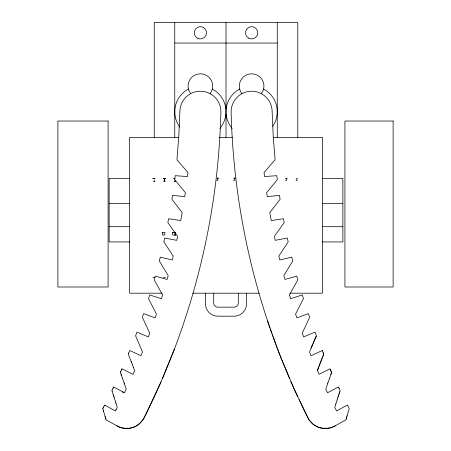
<?xml version="1.0" encoding="UTF-8"?>
<svg xmlns="http://www.w3.org/2000/svg" width="451" height="451" viewBox="0 0 451 451"><rect width="100%" height="100%" fill="white"/><g stroke="black" fill="none" stroke-linecap="round" stroke-linejoin="round"><path stroke-width="0.68" d="M162.349 232.564L162.304 234.932L164.677 235.005L164.948 232.35L162.078 232.35M172.491 232.35L172.722 234.932L175.366 235.219L175.366 232.35L172.491 232.35L175.366 232.35M175.095 235.005L175.135 232.637L172.761 232.564M174.751 111.104L174.751 112.361M277.269 112.361L277.269 111.104M175.151 232.62L174.954 234.808L175.366 235.219M175.366 233.968L175.321 234.289M346.131 419.109L345.928 419.813L333.858 426.539A151.587 51.651 -88.2 0 1 327.939 428.258M346.131 419.114L346.34 418.404M346.334 418.415L346.543 417.699M346.543 417.711L346.751 416.995M346.746 417.012L346.96 416.296M346.954 416.312L347.169 415.591M347.157 415.613L349.254 408.612L347.388 405.015L336.626 410.991L334.76 407.36L335.758 404.175M335.747 404.203L336.091 403.115M336.08 403.155L337.094 399.952M337.077 400.003L337.765 397.855M337.748 397.906L338.103 396.812M338.087 396.857L338.442 395.769M338.43 395.815L338.78 394.726M338.769 394.766L339.806 391.62M339.113 393.717L339.456 392.674M339.8 391.631L340.15 390.589L339.27 388.779M327.578 383.863L325.785 389.095L327.539 392.765L338.402 386.969L338.729 387.646M327.573 383.88L327.939 382.82M327.933 382.837L329.405 378.66M329.399 378.677L331.648 372.447L331.034 371.083M330.893 374.522L331.271 373.484M330.324 369.487L330.019 368.805L319.015 374.336L317.481 370.361M317.38 370.626L321.332 360.253M317.679 369.826L317.876 369.296M317.978 369.025L318.276 368.23M175.321 233.968L175.366 233.359M173.663 351.07C192.876 300.902 206.423 248.569 213.971 195.379A717.18 717.18 0 0 0 220.877 112.243L220.883 111.735A20.504 20.504 0 0 0 200.633 91.232A20.504 20.504 0 0 0 179.881 111.228L178.833 135.661L176.933 159.772L187.954 172.53L187.486 176.561L175.202 175.676L174.712 179.628L185.367 192.628L184.78 196.63L172.524 195.373L171.921 199.291L182.193 212.596L180.761 220.545L168.578 218.758L167.845 222.631L177.621 236.375L177.519 236.871L176.781 240.321L164.688 238.043L163.843 241.883L173.184 256.038L172.226 259.951L160.246 257.16L159.293 260.966L168.178 275.55L167.107 279.434L155.257 276.119L154.197 279.891L162.597 294.903L161.413 298.754L149.721 294.926L148.548 298.669L156.458 314.093L155.161 317.916L143.638 313.586L142.353 317.307L149.749 333.12L148.34 336.903L136.991 332.116L135.593 335.809L142.471 351.966L140.949 355.709L129.781 350.523L128.653 353.274M318.378 367.96L318.677 367.165M318.778 366.9L318.981 366.364M319.269 365.598L320.148 363.303M174.452 349.006L160.979 382.025L145.222 415.659M173.404 351.752L172.079 355.179M320.447 362.536L321.039 361.014M171.808 355.862L162.597 378.299M321.309 360.31L322.927 356.222M321.631 359.492L322.234 357.97M322.831 356.453L323.745 354.187L322.33 350.748M323.136 355.698L323.745 354.187M128.744 353.043L128.27 354.187L131.117 361.364M312.487 344.874L309.544 351.966L311.066 355.709L322.234 350.523L322.42 350.979M311.1 348.178L312.768 344.214M312.735 344.282L313.89 341.582M313.045 343.555L313.608 342.241M313.727 341.959L314.172 340.928M314.059 341.187L314.46 340.274M314.398 340.415L315.858 337.083M314.73 339.648L316.422 335.809L315.023 332.116L303.675 336.903L302.266 333.12L309.662 317.307L308.377 313.586L296.854 317.916L295.557 314.093L303.467 298.669L302.294 294.926L290.602 298.754L289.418 294.903L297.818 279.891L296.758 276.119L284.908 279.434L283.842 275.55L292.722 260.966L291.769 257.16L279.789 259.951L278.831 256.038L288.172 241.883L287.326 238.043L275.234 240.321L274.394 236.375L284.169 222.631L283.437 218.758L271.254 220.545L269.822 212.596L280.094 199.291L279.49 195.373L267.24 196.63L266.648 192.628L277.303 179.628L276.813 175.676L264.528 176.561L264.06 172.53L275.082 159.772L273.182 135.661L272.133 111.228A20.504 20.504 0 0 0 251.382 91.232A20.504 20.504 0 0 0 231.132 111.735L231.137 112.243A717.18 717.18 0 0 0 238.049 195.379C244.425 240.366 255.108 284.733 269.867 327.702M161.018 381.935L152.866 399.902L143.835 418.365L140.509 422.745L136.101 426.043A19.523 19.523 0 0 1 129.713 428.213L124.076 428.281M315.959 336.852L316.162 336.384M121.691 369.487L121.894 369.031M121.488 369.944L121.995 368.805L133 374.336L134.635 370.626L133.473 367.514M121.59 369.713L120.366 372.447L122.616 378.677M120.569 371.99L120.778 371.534M113.398 387.42L113.613 386.969L124.476 392.765L126.229 389.095L124.076 382.82M113.505 387.195L112.964 388.328M113.071 388.102L111.978 390.363M111.978 390.363L112.214 391.631M145.126 415.845L143.345 419.188A20.182 20.182 0 0 1 142.026 421.054L139.398 423.771M115.975 409.858L117.254 407.36L115.924 403.115M116.093 409.632L115.388 410.991L104.632 405.015L102.879 408.392M104.395 405.466L104.046 406.148M103.228 407.721L102.76 408.612L105.06 416.312M154.964 178.737L152.827 178.647L154.794 178.647M165.213 178.647L163.239 178.647L165.382 178.737M163.73 181.178L164.7 180.998L164.406 178.917M174.142 181.178L175.118 180.998M218.504 178.218L217.529 178.399L217.822 180.473L216.846 180.659M235.168 178.218L234.193 178.399L234.486 180.473L233.517 180.659M287.248 178.218L286.272 178.399L286.565 180.473L285.596 180.659M297.66 178.218L296.69 178.399L296.983 180.473L296.008 180.659M154.964 277.686L152.827 277.596M165.382 277.686L163.239 277.596M327.939 428.281L322.302 428.219A19.523 19.523 0 0 1 315.914 426.048C311.804 423.85 308.732 420.078 306.889 415.845M174.751 43.054L277.269 43.054M178.906 137.369L129.64 137.369L129.64 293.201L161.999 293.201M219.079 137.369L232.338 137.369M273.109 137.369L322.375 137.369L322.375 293.201L290.016 293.201M217.021 178.122L218.329 178.122M233.686 178.122L234.999 178.122M129.64 178.376L109.136 178.387L109.136 241.939L129.64 241.939M322.375 178.376L342.878 178.387L342.878 241.939L322.375 241.939M163.814 178.376L165.359 178.376M285.466 178.376L286.836 178.376M174.971 178.647L173.658 178.647L174.825 178.917M153.481 181.268L154.794 181.268M163.899 181.268L165.213 181.268M174.311 181.268L175.625 181.268M109.136 203.384L129.64 203.384M322.375 203.384L342.878 203.384M109.136 226.701L129.64 226.701M322.375 226.701L342.878 226.701M192.859 293.201L259.156 293.201M105.884 419.109L106.092 419.813L118.156 426.539A151.587 51.651 88.2 0 0 124.076 428.258M312.622 423.771L309.989 421.054A20.182 20.182 0 0 1 308.67 419.188L294.204 389.162L281.277 358.59M306.703 415.472L299.013 399.62M339.276 388.785L338.616 387.42M297.615 396.621L290.827 381.546M331.243 371.534L331.446 371.99M330.527 369.944L331.141 371.308M330.222 369.262L330.628 370.17M289.514 378.519L280.471 356.544M323.175 352.812L323.367 353.274M280.742 357.226L281.007 357.908M279.936 355.179L280.206 355.862M280.505 356.634L278.352 351.07M279.659 354.458L277.297 348.302M131.106 361.336L131.512 362.39M131.5 362.362L132.306 364.447M277.827 349.694L278.087 350.382M132.295 364.419L133.479 367.537M277.562 349.006L269.084 325.408M277.032 347.591L275.973 344.761M275.708 344.057L274.659 341.215M274.4 340.505L273.368 337.658M121.122 374.522L121.499 375.559M272.973 336.559L272.184 334.349M122.61 378.66L124.442 383.88M271.795 333.244L270.25 328.813M268.728 324.365L267.612 321.027M112.209 391.62L113.246 394.766M113.235 394.726L113.584 395.815M113.573 395.769L113.928 396.857M113.911 396.812L114.266 397.906M114.25 397.855L115.608 402.106M115.591 402.061L115.941 403.155M103.392 410.714L103.606 411.413M105.472 417.699L105.681 418.415M105.263 416.995L105.472 417.711M105.055 416.296L105.269 417.012M105.675 418.404L105.884 419.114M122.807 391.874L123.078 392.815M297.773 137.369L297.773 22.55L154.248 22.55L154.248 137.369M277.269 22.55L277.269 137.369M246.511 293.201L246.511 303.884A12.301 12.301 0 0 1 234.21 316.185L217.805 316.185A12.301 12.301 0 0 1 205.504 303.884L205.504 293.201M238.308 293.201L238.308 303.061A4.098 4.098 0 0 1 234.21 307.165L217.805 307.165A4.098 4.098 0 0 1 213.706 303.061L213.706 293.201M226.007 22.55L226.007 109.001M226.007 114.447L226.007 137.369M174.751 22.55L174.751 137.369M164.553 178.917L164.553 180.998M154.248 180.428L154.248 181.792M335.183 425.817A19.883 19.883 0 0 1 312.554 423.844M139.46 423.844A19.883 19.883 0 0 1 116.832 425.817M190.666 93.661A12.301 12.301 0 0 1 192.047 77.059A12.301 12.301 0 0 1 208.706 77.059A12.301 12.301 0 0 1 210.093 93.661M212.325 89.05A25.639 25.639 0 0 1 219.834 128.428M179.87 127.114A25.639 25.639 0 0 1 188.433 89.05M263.581 89.05A25.639 25.639 0 0 1 272.742 126.286M232.18 128.428A25.639 25.639 0 0 1 239.69 89.05M241.922 93.661A12.301 12.301 0 0 1 243.309 77.059A12.301 12.301 0 0 1 259.968 77.059A12.301 12.301 0 0 1 261.349 93.661M108.105 121.026L57.88 121.026L57.88 286.999L108.105 286.999L108.105 121.026M393.12 121.026L344.93 121.026L344.93 286.999L393.12 286.999L393.12 121.026M197.301 38.126A6.151 6.151 0 0 0 206.53 32.805A6.151 6.151 0 0 0 197.301 27.477A6.151 6.151 0 0 0 197.301 38.126M248.563 38.126A6.151 6.151 0 0 0 257.786 32.805A6.151 6.151 0 0 0 248.563 27.477A6.151 6.151 0 0 0 248.563 38.126"/></g></svg>
